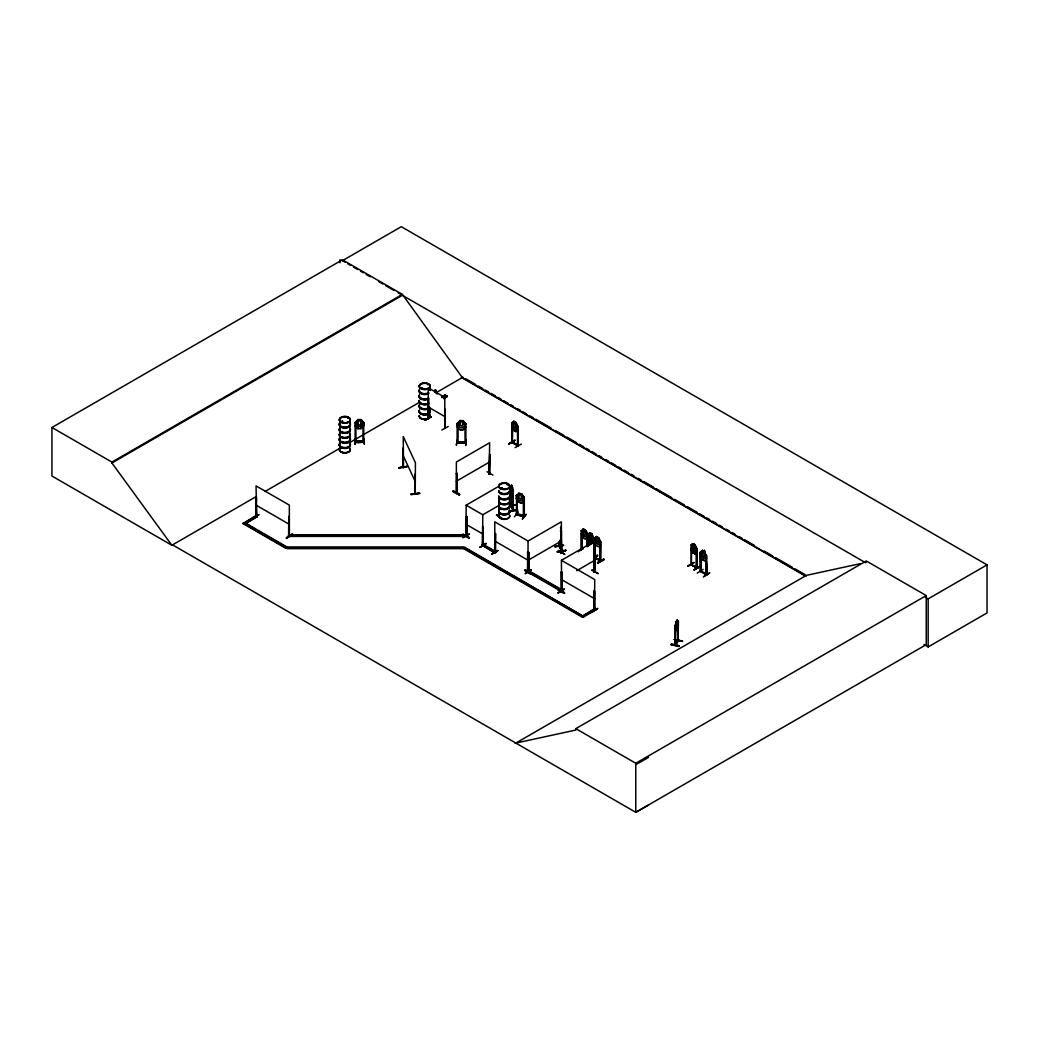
<?xml version="1.0" encoding="UTF-8"?>
<svg xmlns="http://www.w3.org/2000/svg" width="1039" height="1039" viewBox="0 0 1039 1039"><rect width="100%" height="100%" fill="white"/><g stroke="black" fill="none" stroke-linecap="round" stroke-linejoin="round"><path stroke-width="1.5" d="M511.045 487.2L511.123 506.487L510.798 486.784L511.63 485.291L510.98 486.914M512.889 491.174L513.448 510.824L510.863 505.24L511.422 506.448M675.246 625.517L675.376 645.31L675.441 644.011M677.779 621.647L678.194 621.309C675.688 616.789 679.311 627.283 676.22 628.244L675.545 627.465M513.876 421.289L515.954 422.561L516.903 428.471L515.552 429.51L514.188 428.717L512.811 426.107L513.902 421.379L511.785 423.237L512.461 423.483L512.318 442.757L512.656 423.405L511.72 423.172L513.876 421.289L515.993 422.509L518.071 426.756L518.058 445.991L518.201 426.613L517.409 426.484M517.5 426.432L517.967 446.004L517.63 444.757M581.853 548.774L582.074 531.033L581.139 530.786L583.295 528.903L585.399 530.124C588.97 534.254 585.399 533.682 587.619 534.228L587.619 545.449M593.996 552.579L593.996 538.163L591.996 533.929L589.879 532.708C586.23 535.345 588.944 538.851 587.879 545.852M593.503 537.825L593.438 542.644M705.962 555.475L705.832 574.645L706.52 575.048C709.442 570.866 701.624 535.02 705.364 557.527L704.013 558.566L701.273 555.164L702.338 550.345L704.416 551.618L706.403 555.839L706.468 558.904M517.201 495.72L517.227 514.954L516.474 513.85M523.539 516.773L523.539 497.317L523.578 516.526M513.045 494.629L512.396 496.097L511.539 494.447L512.305 486.966L511.539 485.304M457.848 423.38L457.16 423.6L458.095 423.47L458.069 442.796L457.913 441.861L457.303 442.536M465.927 426.938L462.978 429.873L460.004 429.769L457.16 426.535M462.991 420.678L464.368 426.146L462.459 427.886L460.537 427.821L458.602 425.938L460.004 420.574L462.939 420.808L465.927 423.886L462.991 420.678L460.004 420.626M464.94 442.159L465.108 443.108L464.953 423.626L465.836 423.678L465.004 423.847M465.823 426.899L462.978 429.873L460.004 429.717M457.199 423.367L457.095 442.77L465.927 442.9M465.836 423.678L465.901 443.082L465.836 442.146L458.004 441.874M465.641 445.536L466.199 440.042L465.706 445.173M435.029 390.119L435.003 392.041A1.961 1.13 60 0 0 434.718 392.132M670.934 644.635C675.934 642.712 687.26 649.492 670.947 644.557M679.337 646.154L671.09 644.297L679.311 646.193M511.175 487.59L511.643 485.395M431.302 416.678L424.951 420.237L431.172 416.613M469.303 534.098L462.926 537.683L469.173 534.033M676.129 621.374L674.986 629.037L676.129 630.517L678.233 624.257L676.038 630.491M347.753 418.327L348.312 418.094M348.429 418.327L347.857 417.834L348.507 418.12M421.652 388.235L420.964 388.313L421.951 388.274M421.34 387.794L422.652 388.183L421.418 387.976M427.523 384.482L428.211 384.313M427.717 384.625L428.185 384.43M500.512 488.148L501.98 487.798L500.603 488.187M501.369 488.226L501.525 487.577M501.98 488.499L501.824 488.005M507.045 484.603L508.019 484.603L507.188 484.395M507.668 484.2L507.149 484.642M675.714 644.842L675.727 644.076M677.857 640.894L678.558 639.907L677.883 641.011L678.116 621.27M452.939 491.395C458.809 491.902 464.446 498.824 452.939 491.395L459.225 494.941M453.238 491.135L459.563 494.785M453.264 490.811L459.524 494.447M468.992 538.111L462.706 534.527L469.316 537.566M524.617 570.45C527.474 568.216 537.968 579.892 524.643 570.385M531.189 573.801L524.877 570.255L531.241 573.84M557.995 589.71C571.294 598.984 560.982 587.645 557.995 589.723M514.513 422.211L513.85 425.769L515.201 427.73L515.889 425.6L514.578 422.172M583.931 529.825L583.269 533.384L584.606 535.345L585.308 533.228L583.996 529.786M590.581 533.591L588.814 540.592L591.555 543.981M702.974 551.254L702.312 554.813L703.663 556.774L704.351 554.657L703.052 551.215M692.792 546.709L693.533 544.449L694.857 547.878M403.249 467.446L403.249 448.225L403.132 467.979L403.353 466.784M414.899 493.356L415.223 474.031L415.106 493.798L414.86 492.577L415.444 492.941M510.863 486.694L510.811 506.006L513.123 510.811L512.396 486.953L513.422 491.551M513.253 509.63L513.448 510.746M559.151 546.332L559.385 542.033M559.346 546.826L559.579 545.683M559.735 546.813L559.683 540.384M561.735 550.41L559.151 545.748M561.294 550.475L561.735 551.215L561.112 531.526M358.884 420.029L357.948 424.029L359.858 425.198L360.845 424.016M678.532 639.959L675.09 645.245L675.688 625.608L674.986 625.985L677.168 619.854L675.545 625.179L675.415 645.258L678.558 640.608M583.321 529.007L582.23 533.734L584.97 537.124L586.321 536.098L585.399 530.124M589.879 532.708L588.814 537.54L591.555 540.929L592.905 539.903L591.996 533.929M696.364 548.722L697.065 549.008L694.948 544.774L692.753 543.605L691.74 548.397L693.13 550.995L694.52 551.774L695.883 550.735L694.857 544.878C693.026 541.059 688.169 548.41 692.857 543.67M434.938 390.17L435.692 389.911M508.746 444.03L514.98 440.432M697.208 573.086L703.156 569.385M491.655 554.307L497.824 550.709M558.099 592.957L564.307 589.334M687.727 566.333L693.922 562.709M357.936 419.691L356.494 424.99L358.429 426.782L360.364 426.769L362.273 424.951L360.884 419.535L363.832 422.574L363.832 425.678L360.884 428.743L357.897 428.704L354.948 425.678L357.897 428.756L357.897 419.561L360.884 419.6L363.728 422.652M463.654 547.644L287.089 547.644L285.881 548.345L243.048 523.617L255.529 515.812L256.75 516.513L244.256 524.318L256.75 517.11L256.049 497.577L255.776 516.967L256.581 516.37M288.595 535.877L288.777 516.474L289.193 536.189L288.478 535.812L289.413 536.033M289.128 535.449L288.868 535.02M494.642 552.982L495.863 551.67L483.369 544.462L482.161 545.163L494.642 552.982L494.694 551.982L495.629 552.229M494.694 552.683L495.395 553.086L495.538 533.695L494.759 533.501L495.33 533.825M495.2 553.047L495.538 533.695M527.526 570.982C529.617 572.333 526.929 570.021 527.487 571.697L527.708 552.267L528.396 572.073L528.903 571.008L527.682 570.749M562.073 590.879L527.942 571.593L529.15 570.892L562.45 590.113L561.229 591.425L561.216 572.125L562.008 572.32L561.683 591.646M594.737 610.413L594.1 609.374M691.273 564.346L691.688 564.255M690.766 564.709L697.052 568.255L696.987 548.995L694.948 544.774M691.182 563.891L691.351 565.073L691.623 548.891M690.987 564.554L697.052 567.554M354.961 443.939L354.961 439.211M354.948 444.25L354.948 438.809L355.026 444.315M511.915 441.783L512.734 441.939L512.396 442.757L511.811 441.692L512.513 442.094M517.461 444.991C522.604 446.861 503.603 437.666 517.357 445.095M517.461 445.692L517.643 429.484M581.243 550.086L581.204 530.747M599.945 560.151L600.763 560.307M595.1 557.527C596.165 557.839 603.243 561.281 599.958 560.826L599.919 541.397L600.802 541.839L600.646 561.229L594.996 557.982M706.455 575.009L700.273 570.749L700.974 571.151M701.195 571.021L700.546 570.606M705.923 574.048C710.793 575.658 692.091 566.956 706.039 574.022M705.923 574.749L705.819 555.268L706.455 555.787M457.29 440.068L456.342 445.199L457.316 440.029M514.409 516.838L518.344 511.941M511.552 494.395L512.305 496.11L513.136 494.616M456.589 473.797L456.524 493.057L457.238 492.681L457.147 473.472L456.381 473.68L457.147 473.472M489.46 473.42L489.85 473.862M466.927 535.89L466.706 516.513L466.654 535.708M499.707 517.006L498.811 517.214L499.343 516.162M528.799 571.801L528.838 552.514L528.059 552.722M560.722 552.384C562.878 551.267 559.307 553.566 561.644 552.839M561.943 590.152L561.164 590.672L562.45 590.113M594.789 571.255C592.957 572.255 595.867 570.762 594.944 572.19L594.944 552.891L594.165 553.099L594.944 552.891M674.272 639.492L682.675 641.154L674.402 639.31M677.883 640.505L675.727 644.271M591.048 540.968L592.139 539.306L590.71 540.319L589.217 537.695L590.334 540.566L589.178 542.28L590.684 541.189L591.672 543.735M516.357 495.551L517.279 495.551L517.266 514.76M516.357 498.551L519.006 502.227L521.656 503.058L524.305 500.759L524.176 497.759L521.656 493.915L524.305 497.707M520.682 494.174L519.825 493.928L518.981 496.291L518.981 497.629L520.682 499.291L521.578 498.369L520.734 494.122M521.656 503.058L519.006 502.227M523.409 497.278L524.331 497.538L523.5 497.304M522.409 518.76L526.331 514.201L522.409 519.162M694.857 549.215L693.468 549.605L692.792 548.047M363.793 441.146L355.182 441.198M463.017 534.007L469.329 537.955M357.897 419.561L354.948 422.626M428.367 399.301L428.406 418.847L428.652 399.457M466.68 535.423L466.147 535.293M466.329 536.241L466.706 516.513M482.447 545.553L482.797 514.773L499.434 505.162M460.004 420.574L457.056 423.574L457.056 426.626M456.718 492.317L456.576 492.369M457.121 492.746L456.939 473.342M561.255 590.697L561.164 591.373L527.942 572.203L528.059 541.046L561.346 521.825L561.567 552.852L560.826 552.995M561.618 552.878L560.683 527.331L560.943 531.202M594.165 572.32L594.724 541.098L561.437 560.32L561.592 591.373L562.294 591.009L561.372 590.555M518.006 429.743L515.915 431.692L513.837 430.406L511.785 426.185L511.785 423.133M587.801 534.656L589.918 532.812M581.282 533.812L583.295 538.046L585.399 539.267L587.425 537.462M591.996 543.072C586.347 542.631 588.671 531.461 590.516 538.76L591.892 538.371L590.516 533.63M594.477 552.852L594.386 538.358L596.464 536.514L598.581 537.734L600.672 541.981L598.516 537.773L596.399 536.553L595.412 539.059L595.412 541.345L598.152 544.735L599.503 543.709L598.581 537.734M594.009 541.163L591.892 543.02L594.074 541.228L591.931 537.02L589.749 535.838C593.165 536.955 594.269 541.176 593.944 544.254M594.451 541.423L596.399 545.696L598.581 546.878L600.529 545.007M705.871 555.294L706.676 555.67L706.741 574.931L700.559 571.359L700.26 552.293L702.338 550.345M700.325 555.242L702.273 559.527L704.455 560.709L706.533 558.865M696.987 551.995L694.857 553.865L694.883 544.813M402.924 467.55L402.95 448.264M489.889 473.875L489.668 454.459L489.044 474.044M341.662 421.717L342.454 421.431M342.299 421.912L342.532 421.34M342.532 422.029L342.065 421.159M354.987 440.978L355.974 440.965M363.702 441.133C365.403 442.198 353.779 444.224 355.182 440.926M465.784 442.393L457.887 442.146M444.965 395.158L447.328 396.508M443.159 396.989L445.212 395.288M446.809 396.093L447.354 396.495L443.588 398.677M691.052 545.371L691.312 565.021M692.818 552.709L690.714 548.475L692.857 552.657M696.987 552.099L694.922 553.826M255.867 516.98L256.607 497.902M252.425 518.448L258.971 514.617L252.776 518.643M252.685 518.539L258.62 514.812M288.491 535.293L289.024 536.137M286.543 538.137L292.738 534.462L286.517 538.072M489.265 474.161L489.889 454.575M487.044 471.706L492.98 475.096M456.939 492.564L456.316 492.941L456.381 461.991L489.668 442.77L489.109 474.005M466.927 516.643L466.355 516.721M498.876 497.954L499.084 517.344L499.434 497.616M502.759 518.656L496.811 514.876M491.707 554.436L497.902 550.41L491.707 554.034M528.838 552.514L527.487 552.397M560.943 553.216L561.346 533.501L561.008 553.177M558.722 550.761L564.658 554.138M527.799 571.515L527.708 552.267M531.345 569.71L525.124 573.736L531.371 569.762M562.008 572.32L561.216 572.125M592.1 570.021L598.048 573.411M558.164 593.061L564.359 589.022L558.164 592.659M594.516 610.568L593.944 591.022L594.724 591.217L594.529 610.607L594.724 579.541L561.437 560.32M696.987 548.995L696.312 548.436L696.364 567.865L697.273 568.138L697.208 548.878M591.581 612.348L597.828 608.36L591.672 612.348M687.779 566.424L693.987 562.398L687.779 566.034M691.467 564.58L696.987 567.528M696.455 567.956L696.637 551.761M700.26 566.385L694.065 570.008L700.312 566.047M694.065 570.008L700.351 566.385L694.104 569.645M428.471 418.821L428.146 387.742L444.796 397.353L444.731 427.977M425.068 420.301L431.315 416.652M441.874 430.003L448.225 426.51M482.473 545.579L482.719 526.163L483.044 545.566M486.044 543.423L479.823 547.436L486.07 543.475M479.849 547.358L486.083 543.8M172.63 544.917L171.955 545.319L51.95 476.031L51.95 427.484L342.402 259.789L402.366 294.401L462.329 377.573L805.641 575.788M342.402 259.789L342.402 260.685L401.301 226.684L987.05 564.865L987.05 612.919L928.152 646.92L923.944 644.479M51.95 427.484L111.913 462.095L402.366 294.401M648.492 805.069L635.777 812.316L172.552 544.878L171.864 545.267L111.913 462.991L402.366 295.297M171.864 545.267L256.542 496.382M264.945 491.525L340.532 447.887M348.935 443.043L418.925 402.625M435.731 392.924L463.004 377.183M442.043 396.781L445.095 394.859M442.484 396.612L445.121 395.132M445.51 395.262L441.731 397.508C445.082 396.846 444.835 393.69 447.186 396.223L444.134 397.989M444.121 397.534L446.783 395.989M444.134 397.82L447.186 396.054M243.048 523.617L255.529 516.409L256.581 517.071M243.048 523.02L285.881 547.748L287.089 547.046L463.654 547.046L463.654 548.644L582.775 617.413L596.477 609.503L595.256 608.205L582.775 616.01L595.256 608.802L596.477 609.503M515.889 422.6L518.006 426.795L517.435 426.237M511.863 426.198C511.824 428.73 516.11 434.302 517.942 429.782M508.798 444.134L515.045 440.133L508.798 443.731M456.381 481.213L489.668 461.991M256.607 517.123L256.049 485.901L289.336 505.123L289.413 536.397L465.979 536.397L466.147 505.162L499.434 485.94M287.089 548.034L463.654 548.034L464.875 547.332L583.996 616.711M495.863 551.67L494.642 552.371L482.161 545.163M561.346 541.046L528.059 560.268L494.759 541.046M583.217 528.942L585.373 530.189L587.425 534.423L587.412 545.566M587.619 534.228L587.425 537.358M583.321 537.994L581.139 533.838M527.942 572.203L529.15 571.502L551.345 584.308M587.658 537.683L589.814 541.89M591.126 537.111L591.892 541.423L590.516 541.8C589.607 541.007 589.36 535.825 591.204 537.072M589.84 544.891L587.801 540.709M594.321 538.397L595.256 538.644L595.1 558.021M597.789 537.825L598.49 540.838L597.789 542.955L596.438 539.657L597.1 537.436L597.854 537.786M578.216 551.748L583.165 548.475M580.671 550.189L583.165 548.748M597.295 555.151L594.789 556.592L597.633 555.761L594.905 557.281M594.789 556.995L597.633 555.358L595.048 557.099M576.697 570.723L594.724 560.32M599.958 560.826L600.243 541.514M597.633 562.567L603.919 558.995L597.685 562.619M597.633 562.969L604.217 559.514M463.654 548.034L582.775 616.815L596.477 608.906M700.182 552.229L700.338 571.502M701.13 552.462L700.974 571.853M704.39 560.748L702.377 559.424M705.832 574.151L706.442 575.061M703.507 576.788L709.78 572.814L703.546 576.71M515.188 743.482L806.329 575.385L859.967 563.722M515.864 743.08L575.827 730.04L575.827 728.651L866.279 560.956L926.243 595.568L926.243 644.622L635.777 812.316L635.777 763.262L926.243 595.568M866.279 562.346L865.604 562.748L398.184 292.881M925.372 597.256L928.152 598.867L987.05 564.865M635.777 764.665L648.492 757.418M512.902 510.318L512.824 490.889L513.123 491.59M456.692 493.006L456.939 491.863M342.493 421.938L341.169 421.73M421.795 387.638L421.418 388.404M501.941 488.395L500.811 488.395M516.474 514.552L516.604 513.863M489.668 472.979L489.265 473.667M517.11 514.24L516.344 514.747L524.279 516.941L524.331 497.538M501.214 487.746L501.11 488.421M255.75 516.214L256.464 516.591M495.551 552.891L494.98 533.371M518.214 445.809L512.084 442.263L512.097 423.081M407.314 466.602L398.69 467.797M403.483 467.433L403.249 436.536L415.431 462.797L415.223 493.252M411.054 494.044L419.691 493.369L411.067 494.122M419.587 493.083L411.067 494.382M411.171 494.681L419.691 493.356M512.045 486.862L512.045 491.992L512.136 486.849M509.461 505.863L515.266 504.863L509.578 505.733A5.494 3.169 0 0 1 504.292 509.642A5.494 3.169 0 0 1 498.98 505.642M509.565 506.019L515.266 505.123M509.032 511.097L517.578 509.824L509.058 511.162M509.032 511.5L517.695 510.435M561.099 531.267L561.709 531.942M554.904 546.696L563.567 545.254L554.917 546.67M563.554 545.514L555.021 546.566M561.411 550.514L561.437 551.254M565.852 550.176C562.593 553.735 547.878 551.748 565.865 550.241M355.182 441.627L363.819 441.64M499.071 516.409L496.551 514.98M591.84 570.125L598.1 573.71M495.395 552.384L494.681 552.008M696.948 568.229L697.208 567.372M358.897 420.081L359.858 420.081L360.845 422.665M355.182 441.874L355.091 422.457L355.883 422.444L355.039 422.704M362.962 441.835L363.105 422.496M363.871 439.12L364.338 444.276L363.923 439.133M363.728 440.939L362.845 441.328M355.974 441.172L363.027 441.172M289.413 534.799L465.979 534.799M289.413 535.41L465.979 535.41M289.413 535.799L465.979 535.799M457.277 442.094L457.887 442.12M465.81 442.874L457.277 442.796M355.819 422.47L355.974 441.666M363.702 441.627L363.728 422.418M342.156 421.211L341.558 421.665M362.962 441.146L362.845 441.822M516.669 514.578L524.266 516.721M524.266 516.019C506.279 512.669 523.786 513.591 524.409 516.76M524.201 516.967L524.098 516.227M594.789 571.957L594.386 553.229M676.753 620.751L676.402 626.387L676.493 621.283M675.116 628.972L676.142 630.413M677.909 640.959L678.48 621.374M444.77 428.289L444.731 408.756M511.188 505.941L513.188 509.772M518.929 493.2L521.656 493.915M516.422 495.512L517.149 495.72M691.104 564.593L697.169 568.047M600.451 561.19L600.581 541.968L599.919 541.67M516.435 514.76L516.565 495.356M466.082 536.098L466.433 517.006M692.779 552.696L694.948 553.917M496.473 515.084L499.33 516.305M528.903 571.71L528.617 552.397M342.402 260.685L345.195 262.296M347.987 263.906L350.779 265.516M353.559 267.127L357.741 269.543M360.533 271.153L363.325 272.763M366.118 274.374L370.3 276.79M378.664 281.621L382.846 284.037M385.638 285.647L394.002 290.465M465.81 378.793L475.615 384.456M478.421 386.079L482.628 388.508M485.421 390.119L488.226 391.742M491.031 393.352L495.239 395.781M498.045 397.405L500.837 399.028M503.642 400.638L507.85 403.067M510.656 404.691L513.448 406.301M517.656 408.73L520.461 410.353M523.266 411.964L526.059 413.587M530.267 416.016L533.072 417.626M535.877 419.249L551.293 428.146M555.488 430.575L563.904 435.432M566.697 437.042L576.515 442.705M579.307 444.328L583.515 446.757M586.321 448.367L589.126 449.991M591.931 451.614L596.126 454.03M598.932 455.653L601.737 457.277M605.932 459.693L608.737 461.316M611.542 462.939L615.75 465.368M618.556 466.979L621.348 468.602M624.153 470.212L628.361 472.641M631.167 474.265L633.959 475.875M638.167 478.304L640.972 479.927M643.777 481.538L653.583 487.2M656.388 488.824L671.804 497.72M674.597 499.343L684.415 505.006M687.208 506.616L697.026 512.292M699.818 513.902L704.026 516.331M706.832 517.954L709.637 519.565M712.442 521.188L716.637 523.617M719.443 525.227L722.248 526.851M726.443 529.28L729.248 530.89M732.053 532.513L734.859 534.124M739.067 536.553L741.859 538.176M744.664 539.786L754.47 545.462M764.288 551.125L772.691 555.969M775.497 557.592L792.315 567.294M795.108 568.917L804.926 574.58M461.407 377.443L805.848 576.307M702.299 550.475L704.351 551.657M517.993 445.965L511.824 442.458L511.863 423.198M428.146 406.963L444.796 416.574M589.814 532.747L591.957 533.994M604.23 559.566L597.983 563.151M594.789 557.553L599.958 560.32M594.685 557.54L600.802 561.034M466.147 505.162L482.797 514.773M528.059 541.046L494.759 521.825L494.798 552.774M466.147 524.383L482.797 533.994M561.437 579.541L594.724 598.763M487.538 547.475L495.863 552.28M554.125 585.918L562.45 590.723M466.264 548.748L470.472 551.177M473.277 552.8L477.485 555.216M480.291 556.839L490.096 562.502M492.902 564.125L582.593 615.906M256.049 505.123L289.336 524.344M255.178 529.228L245.477 523.02L287.089 547.046L287.089 548.644L463.654 548.644L464.875 547.332M257.958 530.825L287.089 547.644M575.827 728.651L635.777 763.262M435.614 389.963L436.211 390.703M559.54 546.384L561.735 551.138M513.084 510.798L513.214 491.096M518.929 502.344L516.318 498.499L516.318 495.46L518.968 493.148L517.656 498.213L519.409 500.512L521.149 501.006L522.864 499.668L521.565 494.032M256.672 516.396L256.685 517.162M587.723 540.696L589.814 544.943M561.411 551.202L559.177 546.384L559.177 541.579M403.249 455.757L415.431 482.018M564.709 554.41L558.424 550.566M588.451 534.851L588.451 546.176M521.331 444.056L515.084 447.666M591.892 537.085L592.905 542.955M511.175 489.876L512.175 493.85L512.292 487.018M560.592 527.344L561.346 532.033M511.63 494.434L510.772 489.759L511.539 494.447M436.367 390.885L436.302 392.885A1.961 1.13 60 0 1 436.679 393.262M360.832 428.6L360.884 419.6M928.152 598.867L928.152 646.92M701.13 555.67L701.195 571.723M692.753 543.605L692.753 552.748M682.493 641.414L674.246 639.608M678.142 621.192L678.168 641.076M595.256 541.839L595.321 557.904M594.217 541.241L594.1 572.359M594.165 590.892L594.256 610.127M588.658 541.241L588.658 544.449M588.1 534.514L588.1 545.722M587.061 537.111L587.061 546.722M586.762 533.838L586.84 545.241M582.074 534.228L582.074 548.644M581.515 533.903L581.515 548.319M562.216 579.502L561.735 591.698L561.657 572.112M560.579 530.397L560.579 531.734M446.043 396.716L443.952 395.677M414.86 492.668L414.86 493.369M340.052 259.607L340.052 262.789M288.777 516.474L288.868 535.721M111.913 462.095L111.913 462.991M509.617 500.279A5.52 3.182 0 0 1 505.006 504.253A5.52 3.182 0 0 1 498.772 501.097M509.617 495.837A5.507 3.182 0 0 1 505.72 499.733A5.507 3.182 0 0 1 498.967 497.473M509.617 500.084A5.52 3.182 0 0 1 505.006 504.071A5.52 3.182 0 0 1 498.772 500.915M509.617 494.941A5.507 3.182 0 0 1 505.006 498.915A5.507 3.182 0 0 1 498.785 495.772M509.681 489.94A5.585 3.221 0 0 1 505.019 493.967A5.585 3.221 0 0 1 498.707 490.772M509.617 489.642A5.507 3.182 0 0 1 505.006 493.616A5.507 3.182 0 0 1 498.785 490.46M509.681 495.512A5.585 3.221 0 0 1 505.733 499.46A5.585 3.221 0 0 1 498.902 497.187M509.681 495.239A5.585 3.221 0 0 1 505.733 499.188A5.585 3.221 0 0 1 498.902 496.915M509.617 490.525A5.507 3.182 0 0 1 505.72 494.421A5.507 3.182 0 0 1 498.967 492.174M509.681 490.213A5.585 3.221 0 0 1 505.733 494.161A5.585 3.221 0 0 1 498.902 491.876M509.681 510.63A5.585 3.221 0 0 1 503.564 514.656A5.585 3.221 0 0 1 499.46 509.85M509.617 515.396A5.52 3.182 0 0 1 503.564 519.37A5.52 3.182 0 0 1 499.512 514.63M509.578 515.097A5.468 3.156 0 0 1 504.292 519.071A5.468 3.156 0 0 1 499.006 515.097M509.681 510.357A5.585 3.221 0 0 1 503.564 514.383A5.585 3.221 0 0 1 499.46 509.578M509.617 510.954A5.507 3.182 0 0 1 504.292 514.954A5.507 3.182 0 0 1 498.967 510.954M509.617 510.058A5.507 3.182 0 0 1 504.292 514.058A5.507 3.182 0 0 1 498.967 510.058M509.681 505.331A5.585 3.221 0 0 1 504.292 509.383A5.585 3.221 0 0 1 498.902 505.331M509.681 505.058A5.585 3.221 0 0 1 505.019 509.084A5.585 3.221 0 0 1 498.707 505.889M509.617 504.759A5.507 3.182 0 0 1 505.006 508.733A5.507 3.182 0 0 1 498.785 505.577M509.591 500.772A5.481 3.169 0 0 1 505.707 504.655A5.481 3.169 0 0 1 498.993 502.408M509.617 500.486A5.52 3.182 0 0 1 505.72 504.396A5.52 3.182 0 0 1 498.967 502.136M349.688 428.276A5.585 3.221 0 0 1 344.844 433.107A5.585 3.221 0 0 1 340.013 428.276M349.623 428.6A5.507 3.182 0 0 1 344.844 433.367A5.507 3.182 0 0 1 340.078 428.6M349.585 432.756A5.468 3.156 0 0 1 344.844 437.497A5.468 3.156 0 0 1 340.104 432.756M349.623 433.068A5.507 3.182 0 0 1 344.844 437.835A5.507 3.182 0 0 1 340.078 433.068M349.688 422.964A5.585 3.221 0 0 1 344.844 427.795A5.585 3.221 0 0 1 340.013 422.964M349.611 427.717A5.494 3.169 0 0 1 344.844 432.471A5.494 3.169 0 0 1 340.091 427.717M349.611 423.302A5.494 3.169 0 0 1 344.844 428.055A5.494 3.169 0 0 1 340.091 423.302M349.688 427.99A5.585 3.221 0 0 1 344.844 432.834A5.585 3.221 0 0 1 340.013 427.99M349.688 422.691A5.585 3.221 0 0 1 344.844 427.523A5.585 3.221 0 0 1 340.013 422.691M349.623 422.405A5.507 3.182 0 0 1 344.844 427.172A5.507 3.182 0 0 1 340.078 422.405M349.688 443.393A5.585 3.221 0 0 1 344.844 448.225A5.585 3.221 0 0 1 340.013 443.393M349.623 443.718A5.507 3.182 0 0 1 344.844 448.484A5.507 3.182 0 0 1 340.078 443.718M349.598 447.874A5.481 3.169 0 0 1 344.844 452.627A5.481 3.169 0 0 1 340.104 447.874M349.598 433.549A5.481 3.169 0 0 1 344.844 438.289A5.481 3.169 0 0 1 340.104 433.549M349.623 448.147A5.507 3.182 0 0 1 344.844 452.913A5.507 3.182 0 0 1 340.078 448.173M340.078 448.147A5.507 3.182 0 0 0 344.844 452.913A5.507 3.182 0 0 0 349.623 448.173M349.623 433.263A5.52 3.182 0 0 1 344.844 438.042A5.52 3.182 0 0 1 340.065 433.263M349.688 438.081A5.585 3.221 0 0 1 344.844 442.913A5.585 3.221 0 0 1 340.013 438.081M349.611 442.835A5.494 3.169 0 0 1 344.844 447.588A5.494 3.169 0 0 1 340.091 442.835M349.611 438.419A5.494 3.169 0 0 1 344.844 443.172A5.494 3.169 0 0 1 340.091 438.419M349.688 443.108A5.585 3.221 0 0 1 344.844 447.952A5.585 3.221 0 0 1 340.013 443.108M349.688 437.809A5.585 3.221 0 0 1 344.844 442.64A5.585 3.221 0 0 1 340.013 437.809M349.611 437.523A5.494 3.169 0 0 1 344.844 442.289A5.494 3.169 0 0 1 340.091 437.523M428.6 392.742A5.507 3.182 0 0 1 421.964 393.249A5.507 3.182 0 0 1 419.392 389.664M429.484 388.898A5.507 3.182 0 0 1 430.224 390.495M428.6 398.937A5.507 3.182 0 0 1 421.964 399.444A5.507 3.182 0 0 1 419.392 395.859M428.665 398.651A5.585 3.221 0 0 1 421.925 399.171A5.585 3.221 0 0 1 419.314 395.547M428.665 398.379A5.585 3.221 0 0 1 421.925 398.898A5.585 3.221 0 0 1 419.314 395.275M428.6 398.041A5.507 3.182 0 0 1 421.964 398.547A5.507 3.182 0 0 1 419.392 394.976M428.665 393.352A5.585 3.221 0 0 1 421.925 393.859A5.585 3.221 0 0 1 419.314 390.235M429.549 389.456A5.585 3.221 0 0 1 430.107 390.235M428.665 393.08A5.585 3.221 0 0 1 421.925 393.586A5.585 3.221 0 0 1 419.314 389.963M429.549 389.183A5.585 3.221 0 0 1 430.107 389.963M428.6 393.625A5.507 3.182 0 0 1 421.964 394.132A5.507 3.182 0 0 1 419.392 390.56M428.6 403.366A5.507 3.182 0 0 1 421.964 403.859A5.507 3.182 0 0 1 419.392 400.288M428.575 403.067A5.468 3.156 0 0 1 422.613 403.742A5.468 3.156 0 0 1 419.237 400.833M428.613 403.6A5.52 3.182 0 0 1 421.951 404.106A5.52 3.182 0 0 1 419.379 400.522M429.484 408.093A5.507 3.182 0 0 1 422.6 409.431A5.507 3.182 0 0 1 419.392 405.678M429.484 407.197A5.507 3.182 0 0 1 422.6 408.548A5.507 3.182 0 0 1 419.392 404.781M429.484 410.21A5.507 3.182 0 0 1 425.432 414.951A5.507 3.182 0 0 1 419.392 410.976M429.549 409.886A5.585 3.221 0 0 1 425.445 414.691A5.585 3.221 0 0 1 419.314 410.665M429.549 409.613A5.585 3.221 0 0 1 425.445 414.418A5.585 3.221 0 0 1 419.314 410.392M429.549 407.808A5.585 3.221 0 0 1 422.574 409.171A5.585 3.221 0 0 1 419.314 405.353M429.549 407.535A5.585 3.221 0 0 1 422.574 408.898A5.585 3.221 0 0 1 419.314 405.08M429.484 409.327A5.507 3.182 0 0 1 425.432 414.067A5.507 3.182 0 0 1 419.392 410.093M429.445 414.366A5.468 3.156 0 0 1 426.133 418.99A5.468 3.156 0 0 1 419.237 415.938M428.575 403.846A5.468 3.156 0 0 1 422.613 404.535A5.468 3.156 0 0 1 419.237 401.612M436.899 393.716A1.961 1.13 60 0 1 437.042 394.184M461.004 421.081L460.056 425.042L461.952 426.289L462.939 423.808L461.965 421.12L460.991 421.133M558.294 589.451L564.567 593.074L558.281 589.49M292.414 533.916L286.193 537.942L292.44 533.968M593.646 537.708L594.217 538.033L593.646 537.708M407.327 466.342L398.69 467.823L407.314 466.342M565.865 550.514L557.346 551.878L565.865 550.553M445.276 397.158L443.185 395.963L445.276 397.158M501.538 488.785A5.52 3.182 0 0 0 509.811 486.031A5.52 3.182 0 0 0 501.538 483.265A5.52 3.182 0 0 0 501.538 488.785M501.551 489.213A5.481 3.169 0 0 0 509.772 486.473A5.481 3.169 0 0 0 501.551 483.732A5.481 3.169 0 0 0 501.551 489.213M501.538 488.953A5.52 3.182 0 0 0 509.811 486.2A5.52 3.182 0 0 0 501.538 483.434A5.52 3.182 0 0 0 501.538 488.953M342.091 422.302A5.507 3.182 0 0 0 350.351 419.548A5.507 3.182 0 0 0 342.091 416.795A5.507 3.182 0 0 0 342.091 422.302M342.104 422.756A5.481 3.169 0 0 0 350.338 420.016A5.481 3.169 0 0 0 342.104 417.275A5.481 3.169 0 0 0 342.104 422.756M340.948 421.99A5.52 3.182 0 0 0 350.182 420.561A5.52 3.182 0 0 0 343.415 416.665A5.52 3.182 0 0 0 340.948 421.99M421.964 388.82A5.507 3.182 0 0 0 430.224 386.066A5.507 3.182 0 0 0 421.964 383.313A5.507 3.182 0 0 0 421.964 388.82M421.964 389.235A5.481 3.169 0 0 0 430.198 386.495A5.481 3.169 0 0 0 421.964 383.742A5.481 3.169 0 0 0 421.964 389.235M421.951 388.976A5.52 3.182 0 0 0 430.224 386.209A5.52 3.182 0 0 0 421.951 383.456A5.52 3.182 0 0 0 421.951 388.976M425.432 419.379A5.507 3.182 0 0 0 429.484 414.639A5.507 3.182 0 0 1 425.432 419.405A5.507 3.182 0 0 1 419.392 415.431A5.507 3.182 0 0 0 425.432 419.379"/></g></svg>
